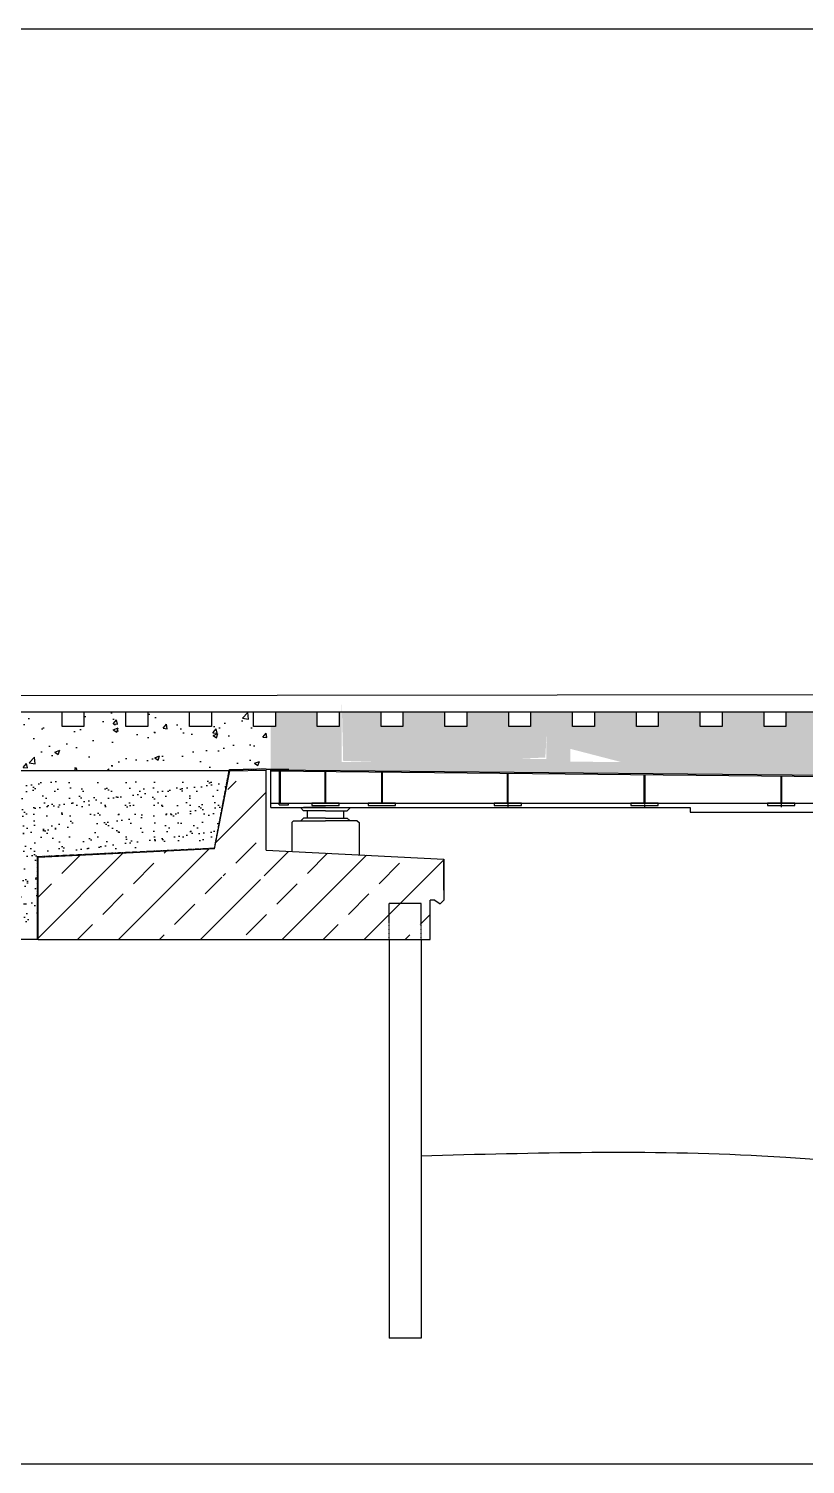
# Model space of a CAD drawing. Header units: millimetres. Extents: x 0 to 57649, y 0 to 15748.
# Drawn here: x 10299 to 18816, y 0 to 15748 of the extents above; entities that cross this region are included whole.
import ezdxf

# ---------------------------------------------------------------- set-up
doc = ezdxf.new("R2010")
doc.units = ezdxf.units.MM
doc.linetypes.add('CENTER2', pattern=[1.125, 0.75, -0.125, 0.125, -0.125])
doc.linetypes.add('HIDDEN', pattern=[0.375, 0.25, -0.125])
for name, color, linetype in [('cienka', 1, 'Continuous'), ('gruba', 92, 'Continuous'), ('najciensza', 254, 'Continuous'), ('srednia', 2, 'Continuous')]:
    doc.layers.add(name, color=color, linetype=linetype)
pattern_1 = [(50, (-1910.6, -11030.93), (546.554, -47.817), [57.15, -628.65]), (355, (-1910.6, -11030.93), (-105.73, 573.1705), [45.72, -502.922]), (100.4514, (-1865.05, -11034.9), (440.824, 525.353), [48.57, -534.271]), (46.1842, (-1910.6, -10878.53), (813.237, -126.127), [85.725, -942.975]), (96.6356, (-1842.8, -10889.04), (712.212, 742.278), [72.855, -801.407]), (351.1842, (-1910.6, -10878.5), (712.212, 742.278), [68.58, -754.38]), (21, (-1834.4, -10916.63), (454.843, -306.7956), [57.15, -628.65]), (326, (-1834.4, -10916.63), (185.406, 552.564), [45.72, -502.92]), (71.4514, (-1796.5, -10942.2), (640.249, 245.768), [48.57, -534.27]), (37.5, (-1910.6, -11030.93), (9.2658, 253.6651), [0, -496.824, 0, -510.54, 0, -504.825]), (7.5, (-1910.6, -11030.93), (200.459, 300.5417), [0, -291.084, 0, -485.394, 0, -192.405]), (327.5, (-2080.52, -11030.93), (406.7718, -17.1862), [0, -190.5, 0, -594.36, 0, -788.67]), (317.5, (-2156.72, -11030.93), (444.3875, 76.2795), [0, -247.65, 0, -394.716, 0, -560.07])]

msp = doc.modelspace()

# ---------------------------------------------------------------- hatches: boundary and pattern name
at = {"layer": 'najciensza', "linetype": 'Continuous'}
h = msp.add_hatch(dxfattribs=at)
h.set_pattern_fill('AR-CONC', color=256, scale=3, style=0)
h.set_pattern_definition(pattern_1)
h.paths.add_polyline_path([(12953, 8095), (12764, 8095), (12764, 8255), (12304, 8255), (12304, 8095), (12064, 8095), (12064, 8255), (11604, 8255), (11604, 8095), (11364, 8095), (11364, 8255), (10904, 8255), (10904, 8095), (10664, 8095), (10664, 8255), (10204, 8255), (10204, 8095), (9964, 8095), (9964, 8255), (9504, 8255), (9504, 8095), (9264, 8095), (9264, 8255), (8804, 8255), (8804, 8095), (8564, 8095), (8564, 8255), (8104, 8255), (8104, 8095), (7864, 8095), (7864, 8255), (7404, 8255), (7404, 8095), (7164, 8095), (7164, 8255), (6704, 8255), (6704, 8095), (6464, 8095), (6464, 8255), (6129, 8255), (7103, 7606), (12493, 7606), (12495, 7616), (12903, 7626), (12903, 7626), (12953, 7626)])
h.paths.add_polyline_path([(9197, 8110), (9021, 8251), (9260, 8070), (9396, 7611)], flags=16)
h = msp.add_hatch(dxfattribs=at)
h.set_pattern_fill('AR-CONC', color=256, scale=3, style=0)
h.set_pattern_definition(pattern_1)
h.paths.add_polyline_path([(18482, 8095), (18364, 8095), (18364, 8255), (17904, 8255), (17904, 8095), (17664, 8095), (17664, 8255), (17204, 8255), (17204, 8095), (16964, 8095), (16964, 8255), (16504, 8255), (16504, 8095), (16264, 8095), (16264, 8255), (15804, 8255), (15804, 8095), (15564, 8095), (15564, 8255), (15104, 8255), (15104, 8095), (14864, 8095), (14864, 8255), (14404, 8255), (14404, 8095), (14164, 8095), (14164, 8255), (13704, 8255), (13704, 8095), (13553, 8095), (13553, 7610), (18482, 7561)])
h.paths.add_polyline_path([(16799, 7703), (16239, 7708), (16240, 7848)], flags=16)
h.paths.add_polyline_path([(13553, 7918), (13553, 8095), (13464, 8095), (13464, 8255), (13004, 8255), (13004, 8095), (12953, 8095), (12953, 7616), (13553, 7610)])
h.paths.add_polyline_path([(19053, 8255), (18604, 8255), (18604, 8095), (18482, 8095), (18482, 7561), (18953, 7556), (18953, 7580), (19053, 7581)])
h.paths.add_polyline_path([(29052, 8095), (28864, 8095), (28864, 8255), (28404, 8255), (28404, 8095), (28164, 8095), (28164, 8255), (27704, 8255), (27704, 8095), (27464, 8095), (27464, 8255), (27004, 8255), (27004, 8095), (26764, 8095), (26764, 8255), (26304, 8255), (26304, 8095), (26064, 8095), (26064, 8255), (25604, 8255), (25604, 8095), (25364, 8095), (25364, 8255), (24904, 8255), (24904, 8095), (24664, 8095), (24664, 8255), (24204, 8255), (24204, 8095), (23964, 8095), (23964, 8255), (23504, 8255), (23504, 8095), (23264, 8095), (23264, 8255), (22804, 8255), (22804, 8095), (22564, 8095), (22564, 8255), (22104, 8255), (22104, 8095), (21864, 8095), (21864, 8255), (21404, 8255), (21404, 8095), (21164, 8095), (21164, 8255), (20704, 8255), (20704, 8095), (20464, 8095), (20464, 8255), (20004, 8255), (20004, 8095), (19764, 8095), (19764, 8255), (19304, 8255), (19304, 8095), (19064, 8095), (19064, 8255), (19053, 8255), (19053, 7581), (19153, 7582), (19153, 7556), (23453, 7599), (23453, 7611), (23653, 7613), (23653, 7601), (26453, 7629), (26453, 7655), (26653, 7657), (26653, 7631), (29052, 7655)])
h.paths.add_polyline_path([(19822, 7703), (20201, 7752), (20382, 7708)], flags=16)
h.paths.add_polyline_path([(13733, 7704), (13733, 8343), (13748, 7716), (14108, 7704)])
h.paths.add_polyline_path([(15662, 7740), (15976, 7737), (15979, 8000), (15965, 7753)], flags=16)
h.paths.add_polyline_path([(27712, 7839), (28067, 7860), (28077, 7959), (28087, 7839)], flags=16)
h.paths.add_polyline_path([(28392, 7735), (28749, 7751), (28758, 7839), (28767, 7735)], flags=16)
h.paths.add_polyline_path([(19169, 7680), (19532, 7698), (19544, 8320), (19544, 7680)])
h.paths.add_polyline_path([(20645, 7737), (20959, 7740), (20956, 8003), (20941, 7764)], flags=16)
h = msp.add_hatch(dxfattribs=at)
h.set_pattern_fill('AR-SAND', color=256, scale=100, style=0)
h.set_pattern_definition([(37.5, (-19465.52, -193245.02), (-6.29934, 192.68238), [0, -152, 0, -170, 0, -162.5]), (7.5, (-19465.52, -193245.02), (176.97767, 282.2146), [0, -82, 0, -137, 0, -52.5]), (327.5, (-19588.52, -193245.02), (311.41419, 0.5659), [0, -50, 0, -180, 0, -235]), (317.5, (-19588.52, -193245.02), (300.61266, 87.76756), [0, -25, 0, -118, 0, -135])])
h.paths.add_polyline_path([(12343, 6806), (12493, 7495), (7269, 7495), (9581, 5954), (10393, 5954), (10393, 6713)])
h.paths.add_polyline_path([(10467, 6901), (11020, 7069), (11027, 6929)], flags=16)
h.paths.add_polyline_path([(9131, 6454), (9021, 6550), (9396, 6550), (9268, 6477)], flags=16)
h.paths.add_polyline_path([(9346, 7337), (9021, 7420), (9396, 7420), (9396, 6781)], flags=16)
h.paths.add_polyline_path([(8548, 6640), (8857, 6704), (8923, 7470), (8923, 6640)], flags=17)
h.paths.add_polyline_path([(11275, 6968), (11615, 6985), (11602, 7247), (11561, 7033)], flags=16)
h = msp.add_hatch(dxfattribs=at)
h.set_pattern_fill('ANSI33', color=256, scale=100, style=0)
h.set_pattern_definition([(45, (-1910.6, -11030.93), (-449.013, 449.013), []), (45, (-1461.6, -11030.93), (-449.013, 449.013), [317.5, -158.75])])
h.paths.add_polyline_path([(14853, 6638), (12903, 6736), (12903, 7495), (12503, 7495), (12335, 6753), (10403, 6656), (10403, 5755), (14253, 5755), (14253, 6155), (14603, 6155), (14603, 5755), (14703, 5755), (14703, 6188), (14753, 6188), (14813, 6148), (14853, 6188)])
h.paths.add_polyline_path([(14603, 6155), (14253, 6155), (14253, 5755), (14603, 5755)], flags=17)
h.paths.add_polyline_path([(12139, 6455), (12968, 6455), (12968, 6080), (12924, 6411)], flags=16)

# ---------------------------------------------------------------- linework, layer by layer
at = {"layer": 'cienka', "linetype": 'Continuous'}
for p, q in [((1500, 8422), (56771, 8491)), ((13313, 7169), (13279, 7203)), ((13313, 7089), (13283, 7059)), ((13553, 7203), (13313, 7203)), ((13553, 7169), (13313, 7169)), ((13553, 7089), (13313, 7089)), ((13353, 7169), (13353, 7089)), ((13553, 7203), (13793, 7203)), ((13553, 7169), (13793, 7169)), ((13553, 7089), (13793, 7089)), ((13753, 7169), (13753, 7089)), ((13793, 7169), (13828, 7203)), ((13793, 7089), (13823, 7059))]:
    msp.add_line(p, q, dxfattribs=at)
for points in [[(10904, 8095), (10664, 8095), (10664, 8255), (10904, 8255)], [(11604, 8095), (11364, 8095), (11364, 8255), (11604, 8255)], [(12304, 8095), (12064, 8095), (12064, 8255), (12304, 8255)], [(13004, 8095), (12764, 8095), (12764, 8255), (13004, 8255)], [(13704, 8095), (13464, 8095), (13464, 8255), (13704, 8255)], [(14404, 8095), (14164, 8095), (14164, 8255), (14404, 8255)], [(15104, 8095), (14864, 8095), (14864, 8255), (15104, 8255)], [(15804, 8095), (15564, 8095), (15564, 8255), (15804, 8255)], [(16504, 8095), (16264, 8095), (16264, 8255), (16504, 8255)], [(17204, 8095), (16964, 8095), (16964, 8255), (17204, 8255)], [(17904, 8095), (17664, 8095), (17664, 8255), (17904, 8255)], [(18604, 8095), (18364, 8095), (18364, 8255), (18604, 8255)]]:
    msp.add_lwpolyline(points, close=True, dxfattribs=at)
at = {"layer": 'Defpoints'}
msp.add_lwpolyline([(0, 15748), (57649, 15748), (57649, 0), (0, 0)], close=True, dxfattribs=at)
at = {"layer": 'gruba', "linetype": 'HIDDEN'}
for p, q in [((12495, 7616), (12333, 6756)), ((12903, 7626), (12495, 7616)), ((12333, 6756), (10393, 6663)), ((10393, 6663), (10393, 5755)), ((14253, 5755), (14253, 6155)), ((14253, 6155), (14603, 6155)), ((14603, 5755), (14603, 6155))]:
    msp.add_line(p, q, dxfattribs=at)
at = {"layer": 'gruba', "linetype": 'Continuous'}
for p, q in [((12335, 6753), (12503, 7606)), ((12503, 7606), (12903, 7616)), ((12903, 7626), (12704, 7621)), ((12903, 7626), (13153, 7624)), ((12903, 6736), (12903, 7616)), ((12953, 7203), (12953, 7616)), ((19053, 7555), (12953, 7616)), ((19053, 7541), (12953, 7602)), ((13047, 7601), (13047, 7253)), ((13059, 7253), (13059, 7602)), ((12953, 7253), (45153, 7253)), ((13047, 7253), (13147, 7253)), ((13047, 7233), (13047, 7253)), ((13147, 7233), (13147, 7253)), ((12953, 7203), (17553, 7203)), ((13047, 7233), (13147, 7233)), ((17553, 7203), (17553, 7153)), ((17553, 7153), (40553, 7153)), ((12335, 6753), (10403, 6656)), ((10403, 5755), (10403, 6656)), ((12903, 6736), (14853, 6638)), ((14853, 6638), (14853, 6188)), ((14853, 6299), (14853, 6636)), ((14753, 6188), (14703, 6188)), ((14703, 5755), (14703, 6188)), ((14753, 6188), (14813, 6148)), ((14853, 6188), (14813, 6148)), ((10403, 5755), (14703, 5755)), ((14253, 5755), (14253, 1385)), ((14603, 5755), (14603, 1385)), ((14603, 1385), (14253, 1385))]:
    msp.add_line(p, q, dxfattribs=at)
at = {"layer": 'gruba', "linetype": 'CENTER2'}
for p, q in [((15553, 7576), (15553, 7208)), ((17053, 7561), (17053, 7208)), ((18553, 7546), (18553, 7208))]:
    msp.add_line(p, q, dxfattribs=at)
at = {"layer": 'gruba', "linetype": 'Continuous'}
for points in [[(13547, 7596), (13547, 7253), (13403, 7253), (13403, 7228), (13703, 7228), (13703, 7253), (13559, 7253), (13559, 7596)], [(14167, 7590), (14167, 7253), (14023, 7253), (14023, 7228), (14323, 7228), (14323, 7253), (14179, 7253), (14179, 7590)], [(15547, 7576), (15547, 7253), (15403, 7253), (15403, 7228), (15703, 7228), (15703, 7253), (15559, 7253), (15559, 7576)], [(17047, 7561), (17047, 7253), (16903, 7253), (16903, 7228), (17203, 7228), (17203, 7253), (17059, 7253), (17059, 7561)], [(18547, 7546), (18547, 7253), (18403, 7253), (18403, 7228), (18703, 7228), (18703, 7253), (18559, 7253), (18559, 7546)]]:
    msp.add_lwpolyline(points, dxfattribs=at)
at = {"layer": 'srednia', "linetype": 'Continuous'}
for p, q in [((5174, 8255), (55506, 8255)), ((12503, 7606), (7103, 7606)), ((13183, 7039), (13203, 7059)), ((13183, 7039), (13183, 6722)), ((13203, 7059), (13553, 7059)), ((13903, 7059), (13553, 7059)), ((13903, 7059), (13923, 7039)), ((13923, 7039), (13923, 6685)), ((10403, 5755), (9878, 5755))]:
    msp.add_line(p, q, dxfattribs=at)
msp.add_open_spline([(14603, 3385), (15851, 3418), (19936, 3529), (25657, 2132), (33131, 1892), (38614, 3523), (42475, 3414), (43502, 3385)], degree=3, knots=[0, 0, 0, 0, 3735.53047, 12227.622849, 17508.931143, 25996.387354, 29067.896012, 29067.896012, 29067.896012, 29067.896012], dxfattribs=at)

doc.saveas('drawing.dxf')
